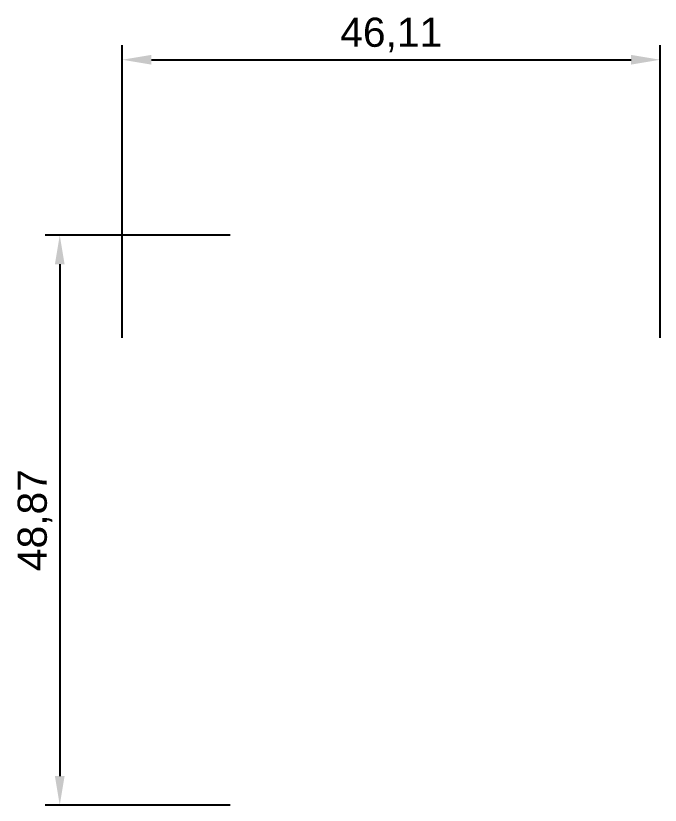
# Model space of a CAD drawing. Header units: millimetres. Extents: x -47 to 281, y -41 to 30.
# Drawn here: x 121.3 to 176.5, y -40.7 to 27 of the extents above; entities that cross this region are included whole.
import ezdxf

# ---------------------------------------------------------------- set-up
doc = ezdxf.new("R2010")
doc.units = ezdxf.units.MM
doc.styles.get("Standard").update_dxf_attribs({"font": 'arial.ttf'})
doc.dimstyles.new('ISO-25', dxfattribs={"dimtxt": 2.5, "dimasz": 2.5, "dimexe": 1.25, "dimexo": 0.625, "dimtad": 1, "dimtxsty": 'Standard', "dimcen": 2.5, "dimadec": 0, "dimazin": 0, "dimtfac": 1, "dimtmove": 0, "dimatfit": 3, "dimfxl": 1, "dimarcsym": 0})

# ---------------------------------------------------------------- blocks, each defined once
blk = doc.blocks.new('*D3')
at = {"color": 0, "lineweight": -2, "transparency": 16777216}
for p, q in [((130.375, -0.633), (130.375, 24.462)), ((176.488, -0.633), (176.488, 24.462)), ((132.875, 23.212), (173.988, 23.212))]:
    blk.add_line(p, q, dxfattribs=at)
at = {"color": 0, "transparency": 16777216}
for points in [[(132.875, 23.628), (132.875, 22.795), (130.375, 23.212)], [(173.988, 23.628), (173.988, 22.795), (176.488, 23.212)]]:
    blk.add_solid(points, dxfattribs=at)
at = {"layer": 'Defpoints', "color": 0, "transparency": 16777216}
for p in [(176.488, 23.212), (130.375, -1.258), (176.488, -1.258)]:
    blk.add_point(p, dxfattribs=at)
at = {"color": 0, "transparency": 16777216, "insert": (153.431, 25.339), "char_height": 2.5, "attachment_point": 5}
blk.add_mtext('46,11', dxfattribs=at)
blk = doc.blocks.new('*D5')
at = {"color": 0, "lineweight": -2, "transparency": 16777216}
for p, q in [((139.634, 8.185), (123.768, 8.185)), ((125.018, 5.685), (125.018, -38.187)), ((139.634, -40.687), (123.768, -40.687))]:
    blk.add_line(p, q, dxfattribs=at)
at = {"color": 0, "transparency": 16777216}
for points in [[(124.602, 5.685), (125.435, 5.685), (125.018, 8.185)], [(124.602, -38.187), (125.435, -38.187), (125.018, -40.687)]]:
    blk.add_solid(points, dxfattribs=at)
at = {"layer": 'Defpoints', "color": 0, "transparency": 16777216}
for p in [(140.259, 8.185), (125.018, -40.687), (140.259, -40.687)]:
    blk.add_point(p, dxfattribs=at)
at = {"color": 0, "transparency": 16777216, "insert": (122.891, -16.251), "char_height": 2.5, "attachment_point": 5, "rotation": 90}
blk.add_mtext('48,87', dxfattribs=at)

msp = doc.modelspace()

# ---------------------------------------------------------------- dimensions: what is measured, and where the dimension line sits
dim = msp.add_linear_dim(base=(176.488, 23.212), p1=(130.375, -1.258), p2=(176.488, -1.258), dimstyle='ISO-25')
dim.commit()
dim.dimension.update_dxf_attribs({"geometry": '*D3', "text_midpoint": (153.431, 25.339)})
dim = msp.add_linear_dim(base=(125.018, -40.687), p1=(140.259, 8.185), p2=(140.259, -40.687), angle=90, dimstyle='ISO-25')
dim.commit()
dim.dimension.update_dxf_attribs({"geometry": '*D5', "text_midpoint": (122.891, -16.251)})

doc.saveas('drawing.dxf')
